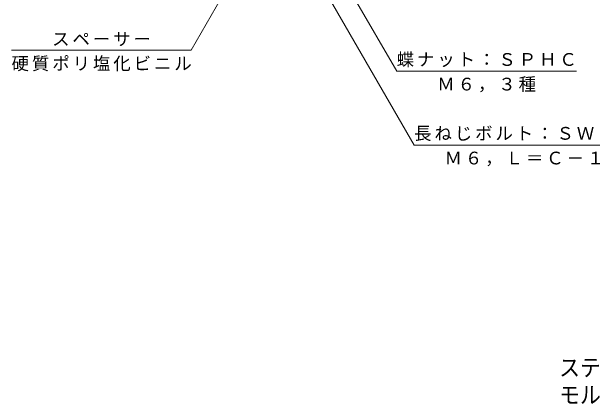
# Model space of a CAD drawing. Units: millimetres, scale not verified. Extents: x -592 to 771, y -582 to 553.
# Drawn here: x -447.2 to -146.6, y -581.6 to -377.9 of the extents above; entities that cross this region are included whole.
import ezdxf
from ezdxf.enums import TextEntityAlignment as Align

# ---------------------------------------------------------------- set-up
doc = ezdxf.new("R2010")
doc.units = ezdxf.units.MM
doc.header["$LTSCALE"] = 3
doc.layers.add('3-5', color=7, linetype='Continuous', lineweight=5)
doc.layers.add('F-5_F-5ﾚｲﾔ', color=2, linetype='Continuous')
doc.styles.add('ＭＳ ゴシック', font='')
doc.styles.get('ＭＳ ゴシック').set_extended_font_data('MS Gothic')

msp = doc.modelspace()

# ---------------------------------------------------------------- linework, layer by layer
at = {"layer": '3-5'}
for p, q in [((-319.909, -338.311), (-354.215, -397.731)), ((-294.909, -349.811), (-238.867, -446.877)), ((-282.408, -348.811), (-247.879, -408.617)), ((-447.215, -397.731), (-354.215, -397.731)), ((-247.879, -408.617), (-154.879, -408.617)), ((-238.867, -446.877), (-114.367, -446.877))]:
    msp.add_line(p, q, dxfattribs=at)

# ---------------------------------------------------------------- texts
at = {"layer": '3-5', "char_height": 6.598, "attachment_point": 7, "style": 'ＭＳ ゴシック'}
for s, insert in [('\\T1.17;スペーサー', (-426.215, -395.731)), ('\\T1.17;蝶ナット：ＳＰＨＣ', (-247.879, -406.617)), ('\\T1.17;硬質ポリ塩化ビニル', (-447.215, -408.731)), ('\\T1.17;Ｍ６，３種', (-226.879, -419.617)), ('\\T1.17;長ねじボルト：ＳＷＲＭ８', (-238.867, -444.877)), ('\\T1.17;Ｍ６，Ｌ＝Ｃ－１０', (-223.117, -457.877))]:
    msp.add_mtext(s, dxfattribs=dict(at, insert=insert))
at = {"layer": 'F-5_F-5ﾚｲﾔ', "style": 'ＭＳ ゴシック', "width": 0.9}
for s, p in [('ステンレス鋳鋼製ルーフドレン\u3000よこ引き用\u3000デッキプレート打込型\u3000ねじ込み式\u3000立上がり部用打込金具付', (-163.784, -569.067)), ('モルタル・塗膜防水用\u3000\u3000\u3000ＥＤＵＳＸＧ－７５\u3000Ｃ＝指示\u3000Ｌ＝指示', (-163.784, -583.194))]:
    msp.add_text(s, height=8.798, dxfattribs=at).set_placement(p, align=Align.BOTTOM_LEFT)

doc.saveas('drawing.dxf')
